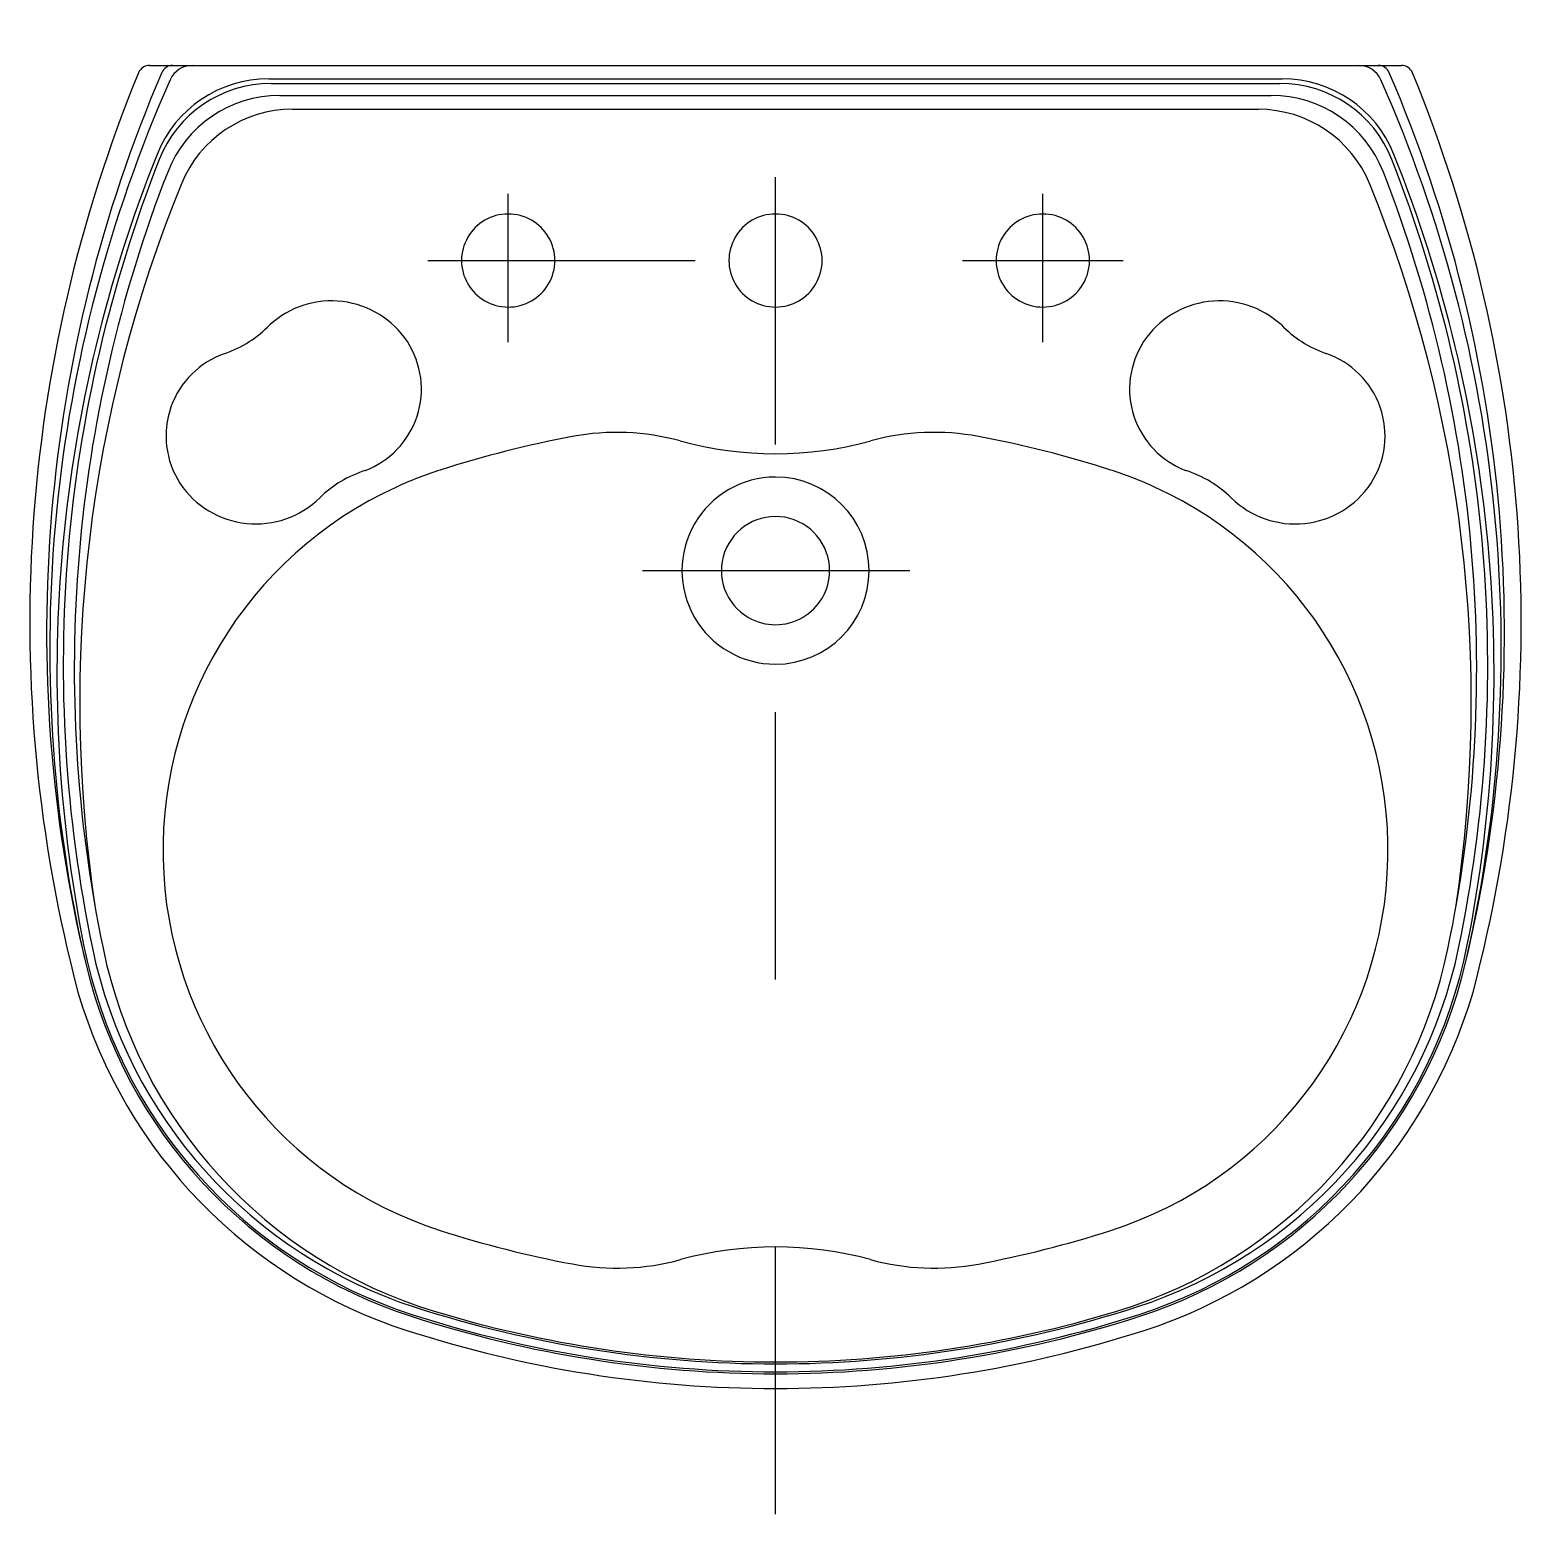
# Model space of a CAD drawing. Extents: x -661.164 to -660.606, y 645.894 to 646.45.
import ezdxf

# ---------------------------------------------------------------- set-up
doc = ezdxf.new("R2010")
doc.units = 0
doc.header["$LTSCALE"] = 0.279898
doc.header["$MEASUREMENT"] = 0
doc.linetypes.add('AXES', pattern=[0.54, 0.3, -0.08, 0.08, -0.08])
doc.linetypes.add('CONTINU', pattern=[0])
doc.layers.get('0').update_dxf_attribs({"linetype": 'CONTINUOUS'})
doc.layers.add('DECA_EIXOS', color=5, linetype='AXES')

msp = doc.modelspace()

# ---------------------------------------------------------------- linework, layer by layer
at = {"linetype": 'CONTINU'}
for points in [[(-661.12344, 646.43347, 0.163841), (-661.14608, 646.08966)], [(-661.11476, 646.43356, 0.161855), (-661.14307, 646.09984)], [(-661.11928, 646.43626, 0.303956), (-661.12344, 646.43347)], [(-661.11064, 646.43626, 0.299886), (-661.11476, 646.43356)], [(-661.10337, 646.43626, 0.296631), (-661.11159, 646.43091)], [(-660.6588, 646.43091, 0.296625), (-660.66702, 646.43626)], [(-660.65562, 646.43353, 0.29991), (-660.65975, 646.43626)], [(-660.62726, 646.10007, 0.161843), (-660.65562, 646.43353)], [(-660.64695, 646.43347, 0.303982), (-660.65111, 646.43626)], [(-660.62431, 646.08966, 0.163841), (-660.64695, 646.43347)], [(-661.11159, 646.43091, 0.16151), (-661.14362, 646.10219)], [(-661.07475, 646.43126, 0.306552), (-661.11651, 646.40301)], [(-661.07385, 646.42956, 0.308324), (-661.11571, 646.40103)], [(-660.65467, 646.40103, 0.308325), (-660.69654, 646.42956)], [(-660.65388, 646.40301, 0.306554), (-660.69563, 646.43126)], [(-660.62676, 646.10219, 0.16151), (-660.6588, 646.43091)], [(-661.07061, 646.42506, 0.309281), (-661.11253, 646.39639)], [(-660.65785, 646.39639, 0.30928), (-660.69977, 646.42506)], [(-661.06582, 646.41985, 0.304979), (-661.10742, 646.39197)], [(-660.66291, 646.39184, 0.304978), (-660.70457, 646.41985)], [(-661.11651, 646.40301, 0.145352), (-661.14396, 646.10735)], [(-661.11571, 646.40103, 0.146095), (-661.14068, 646.10606)], [(-660.62971, 646.10606, 0.146095), (-660.65467, 646.40103)], [(-660.62644, 646.10731, 0.145352), (-660.65388, 646.40301)], [(-661.11253, 646.39639, 0.145122), (-661.13672, 646.10607)], [(-660.63372, 646.10582, 0.145122), (-660.65785, 646.39639)], [(-661.10742, 646.39197, 0.135175), (-661.13963, 646.12118)], [(-660.63073, 646.12134, 0.135026), (-660.66291, 646.39184)], [(-660.98519, 646.38067, 1.002087), (-660.98519, 646.34589)], [(-660.98519, 646.34589, 1.00525), (-660.98519, 646.38067)], [(-660.88519, 646.38067, 1.002118), (-660.88519, 646.34589)], [(-660.88519, 646.34589, 1.002106), (-660.88519, 646.38067)], [(-660.78519, 646.38067, 1.005264), (-660.78519, 646.34589)], [(-660.78519, 646.34589, 1.002117), (-660.78519, 646.38067)], [(-661.02287, 646.33296, 0.459152), (-661.07426, 646.33932)], [(-660.69612, 646.33932, 0.45915), (-660.74751, 646.33296)], [(-661.09101, 646.32856, 0.11637), (-661.07426, 646.33932)], [(-660.69612, 646.33932, 0.116392), (-660.67937, 646.32856)], [(-661.0387, 646.28474, 0.478108), (-661.02287, 646.33296)], [(-660.74751, 646.33296, 0.478117), (-660.73169, 646.28474)], [(-661.09101, 646.32856, 0.488963), (-661.10793, 646.27999)], [(-660.66245, 646.27999, 0.488923), (-660.67937, 646.32856)], [(-660.92082, 646.29583, 0.11389), (-660.96124, 646.29746)], [(-660.80931, 646.29749, 0.113889), (-660.84951, 646.29584)], [(-660.96124, 646.29746, 0.031035), (-661.01057, 646.28495)], [(-660.92082, 646.29583, 0.134499), (-660.84951, 646.29584)], [(-660.75981, 646.28495, 0.031308), (-660.80931, 646.29749)], [(-661.0387, 646.28474, 0.116241), (-661.05566, 646.27454)], [(-661.01057, 646.28495, 0.029715), (-661.02698, 646.27859)], [(-660.88519, 646.2823, 1.000052), (-660.88519, 646.21233)], [(-660.88519, 646.21233, 1), (-660.88519, 646.2823)], [(-660.74341, 646.27859, 0.029482), (-660.75981, 646.28495)], [(-660.71466, 646.27447, 0.11624), (-660.73169, 646.28474)], [(-661.02698, 646.27859, 0.68509), (-661.01057, 646.00052)], [(-661.10793, 646.27999, 0.470787), (-661.05566, 646.27454)], [(-660.75981, 646.00052, 0.685089), (-660.74341, 646.27859)], [(-660.71466, 646.27447, 0.469965), (-660.66245, 646.27999)], [(-661.14396, 646.10735, 0.272561), (-661.02084, 645.96902)], [(-661.14068, 646.10606, 0.26972), (-661.01994, 645.97183)], [(-661.13672, 646.10607, 0.274884), (-661.01281, 645.97034)], [(-660.75757, 645.97034, 0.274228), (-660.63372, 646.10582)], [(-660.75045, 645.97183, 0.26972), (-660.62971, 646.10606)], [(-660.74954, 645.96902, 0.272736), (-660.62644, 646.10731)], [(-661.14307, 646.09984, 0.261527), (-661.02107, 645.96831)], [(-660.74932, 645.96831, 0.261878), (-660.62726, 646.10007)], [(-661.14608, 646.08966, 0.248758), (-661.02277, 645.96304)], [(-660.74762, 645.96304, 0.248556), (-660.62431, 646.08966)], [(-661.01057, 646.00052, 0.0311), (-660.96118, 645.988)], [(-660.80925, 645.98799, 0.0311), (-660.75981, 646.00052)], [(-660.84962, 645.98962, 0.1342), (-660.92077, 645.98962)], [(-660.96118, 645.988, 0.113847), (-660.92077, 645.98962)], [(-660.84962, 645.98962, 0.113729), (-660.80925, 645.98799)], [(-661.01994, 645.97183, 0.077876), (-660.88519, 645.95064)], [(-661.01281, 645.97034, 0.073731), (-660.88519, 645.95135)], [(-660.88519, 645.95064, 0.07787), (-660.75045, 645.97183)], [(-660.88519, 645.95135, 0.073734), (-660.75757, 645.97034)], [(-661.02107, 645.96831, 0.077917), (-660.88519, 645.94695)], [(-661.02084, 645.96902, 0.077993), (-660.88519, 645.94769)], [(-660.88519, 645.94769, 0.07791), (-660.74954, 645.96902)], [(-660.88519, 645.94695, 0.07787), (-660.74932, 645.96831)], [(-661.02277, 645.96304, 0.07787), (-660.88519, 645.94142)], [(-660.88519, 645.94142, 0.07787), (-660.74762, 645.96304)]]:
    msp.add_lwpolyline(points, format="xyb", dxfattribs=at)
for points in [[(-661.11928, 646.43626), (-660.65111, 646.43626)], [(-661.07475, 646.43126), (-660.69563, 646.43126)], [(-661.07385, 646.42956), (-660.69654, 646.42956)], [(-661.07061, 646.42506), (-660.69977, 646.42506)], [(-661.06582, 646.41985), (-660.70457, 646.41985)]]:
    msp.add_lwpolyline(points, dxfattribs=at)
msp.add_lwpolyline([(-660.86495, 646.24732, 1.732041), (-660.89531, 646.22979, 0.577353)], format="xyb", close=True, dxfattribs=at)
at = {"layer": 'DECA_EIXOS'}
for points in [[(-660.88519, 645.89443), (-660.88519, 646.44958)], [(-660.98519, 646.33282), (-660.98519, 646.38827)], [(-660.78519, 646.33282), (-660.78519, 646.38827)], [(-661.0152, 646.36328), (-660.75519, 646.36328)], [(-660.93495, 646.24732), (-660.83417, 646.24732)]]:
    msp.add_lwpolyline(points, dxfattribs=at)

doc.saveas('drawing.dxf')
